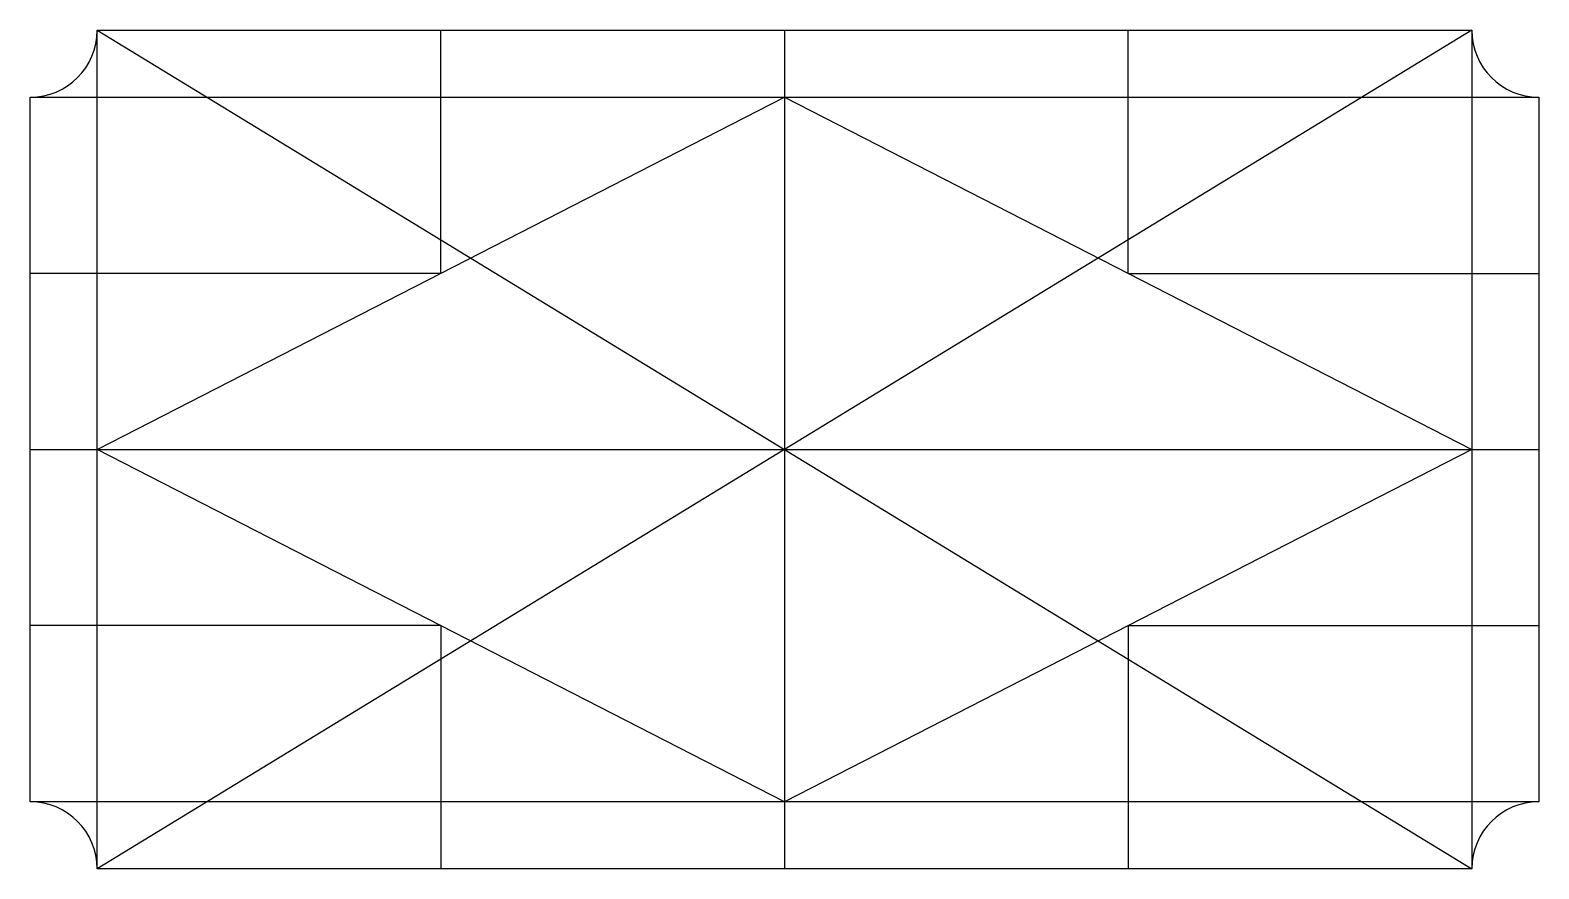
# Model space of a CAD drawing. Header units: millimetres. Extents: x 0 to 45, y 0 to 25.
import ezdxf

# ---------------------------------------------------------------- set-up
doc = ezdxf.new("R2010")
doc.units = ezdxf.units.MM
doc.layers.get('0').update_dxf_attribs({"lineweight": 25, "true_color": 0xffffff})

msp = doc.modelspace()

# ---------------------------------------------------------------- linework, layer by layer
for p, q in [((2, 25), (43, 25)), ((2, 0), (2, 25)), ((2, 25), (43, 0)), ((43, 25), (2, 0)), ((12.25, 17.75), (12.25, 25)), ((22.5, 25), (22.5, 0)), ((32.75, 17.75), (32.75, 25)), ((43, 25), (43, 0)), ((0, 2), (0, 23)), ((0, 23), (45, 23)), ((2, 12.5), (22.5, 23)), ((22.5, 23), (43, 12.5)), ((45, 23), (45, 2)), ((12.25, 17.75), (0, 17.75)), ((32.75, 17.75), (45, 17.75)), ((0, 12.5), (45, 12.5)), ((22.5, 2), (2, 12.5)), ((43, 12.5), (22.5, 2)), ((43, 12.5), (43, 12.5)), ((12.25, 7.25), (0, 7.25)), ((12.25, 7.25), (12.25, 0)), ((32.75, 7.25), (32.75, 0)), ((32.75, 7.25), (45, 7.25)), ((45, 2), (0, 2)), ((22.5, 2), (22.5, 2)), ((43, 0), (2, 0))]:
    msp.add_line(p, q)
for centre, start, end in [((0, 25), 270, 0), ((45, 25), 180, 270), ((0, 0), 360, 90), ((45, 0), 90, 180)]:
    msp.add_arc(centre, 2, start, end)

doc.saveas('drawing.dxf')
